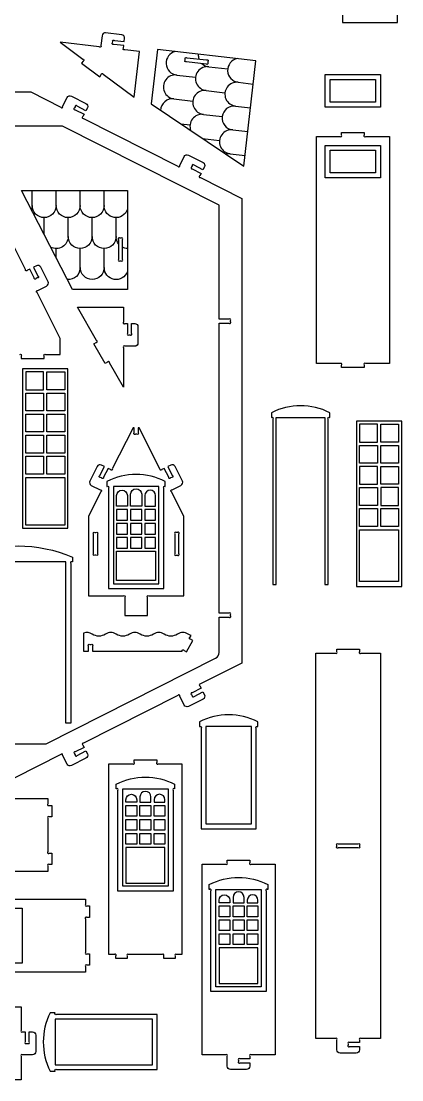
# Model space of a CAD drawing. Extents: x -4074 to 4228, y -3406 to 3854.
# Drawn here: x 2944 to 4070, y -3353 to -220 of the extents above; entities that cross this region are included whole.
import ezdxf

# ---------------------------------------------------------------- set-up
doc = ezdxf.new("R2010")
doc.units = 0
doc.header["$MEASUREMENT"] = 0
doc.layers.get('0').update_dxf_attribs({"linetype": 'CONTINUOUS'})

msp = doc.modelspace()

# ---------------------------------------------------------------- linework, layer by layer
for points in [[(3889.6, 78.4), (3890.1, 78.4, -1), (3894.4, 74.1), (3894.4, -224), (4057.6, -224), (4057.6, 74.1, -1), (4061.8, 78.4), (4062.4, 78.4), (4062.4, 92.8, 0.238913), (3889.6, 92.8)], [(3293.5, -309.6), (3250, -304.6, -1), (3246.3, -299.9), (3247.2, -292.2), (3218, -288.8, -1), (3214.3, -284.1), (3214.7, -280.6, -1), (3219.4, -276.9), (3248.5, -280.2), (3249.6, -270.7, 0.414214), (3241.2, -260.1), (3193.5, -254.6, 0.414214), (3182.9, -263), (3179.5, -292.2, -1), (3174.8, -295.9), (3059.2, -282.6), (3125.9, -332.1, -1), (3126.8, -338), (3122.2, -344.2), (3176.1, -384.3), (3180.7, -378, -1), (3186.7, -377.2), (3277.9, -444.8)], [(3490.9, -346.8), (3432.6, -340.1, -1), (3428.9, -335.4), (3429.3, -331.9, -1), (3434, -328.2), (3492.3, -334.9, -1), (3496, -339.6), (3495.6, -343.1, -1)], [(3817.3, -561.3), (3887.4, -561.3, 1), (3891.6, -557), (3891.6, -549.3), (3958.8, -549.3), (3958.8, -555.3), (3958.8, -557, 1), (3963.1, -561.3), (4033.2, -561.3), (4033.2, -1233.3), (3963.1, -1233.3, 1), (3958.8, -1237.5), (3958.8, -1245.3), (3891.6, -1245.3), (3891.6, -1237.5, 1), (3887.4, -1233.3), (3817.3, -1233.3)], [(3231.7, -866.3), (3231.7, -925, 1), (3236, -929.3), (3239.5, -929.3, 1), (3243.7, -925), (3243.7, -866.3, 1), (3239.5, -862.1), (3236, -862.1, 1)], [(3246.1, -1066.8), (3246.1, -1110.5, 1), (3250.4, -1114.8), (3258.1, -1114.8), (3258.1, -1144.1, 1), (3262.4, -1148.4), (3265.9, -1148.4, 1), (3270.1, -1144.1), (3270.1, -1114.8), (3279.7, -1114.8, -0.414214), (3289.3, -1124.4), (3289.3, -1172.4, -0.414214), (3279.7, -1182), (3250.4, -1182, 1), (3246.1, -1186.2), (3246.1, -1302.6), (3204.6, -1230.7, 1), (3198.8, -1229.1), (3192.1, -1233), (3158.5, -1174.8), (3165.2, -1170.9, 1), (3166.7, -1165.1), (3110, -1066.8)], [(3698.4, -1887.4), (3698.4, -1393), (3842.4, -1393), (3842.4, -1887.4), (3852, -1887.4), (3852, -1397.2, -1), (3856.3, -1393), (3856.8, -1393), (3856.8, -1378.6, 0.238913), (3684, -1378.6), (3684, -1393), (3684.6, -1393, -1), (3688.8, -1397.2), (3688.8, -1887.4)], [(3142.9, -1920.6), (3246, -1920.6, -1), (3250.2, -1924.9), (3250.2, -1978.2), (3317.4, -1978.2), (3317.4, -1924.9, -1), (3321.7, -1920.6), (3424.8, -1920.6), (3424.8, -1684.8), (3388.4, -1612.7, -1), (3390.3, -1607), (3416.5, -1593.7, 0.414214), (3420.8, -1580.8), (3399.1, -1538, 0.414214), (3386.2, -1533.7), (3377.7, -1538.1), (3390.9, -1564.3, -1), (3389, -1570), (3385.9, -1571.6, -1), (3380.2, -1569.7), (3366.9, -1543.5), (3360, -1547, -1), (3354.3, -1545.1), (3292.6, -1422.9), (3289.8, -1422.9), (3289.8, -1437.8, -1), (3285.6, -1442.1), (3282.1, -1442.1, -1), (3277.8, -1437.8), (3277.8, -1422.9), (3275.1, -1422.9), (3213.4, -1545.1, -1), (3207.7, -1547), (3200.7, -1543.5), (3187.5, -1569.7, -1), (3181.8, -1571.6), (3178.7, -1570, -1), (3176.8, -1564.3), (3190, -1538.1), (3181.5, -1533.7, 0.414214), (3168.6, -1538), (3146.9, -1580.8, 0.414214), (3151.2, -1593.7), (3177.4, -1607, -1), (3179.3, -1612.7), (3142.9, -1684.8)], [(3197.4, -1596.6), (3198, -1596.6, -1), (3202.2, -1600.9), (3202.2, -1899), (3365.4, -1899), (3365.4, -1600.9, -1), (3369.7, -1596.6), (3370.2, -1596.6), (3370.2, -1582.2, 0.238913), (3197.4, -1582.2)], [(3257.9, -1623.6), (3257.9, -1655.2), (3226.2, -1655.2), (3226.2, -1623.6, -1)], [(3267.5, -1655.2), (3267.5, -1620.1, -1), (3300.2, -1620.1), (3300.2, -1655.2)], [(3309.8, -1623.6), (3309.8, -1655.2), (3341.4, -1655.2), (3341.4, -1623.6, 1)], [(3169.3, -1737), (3169.3, -1795.7, -1), (3165, -1800), (3161.5, -1800, -1), (3157.3, -1795.7), (3157.3, -1737, -1), (3161.5, -1732.8), (3165, -1732.8, -1)], [(3398.4, -1737), (3398.4, -1795.7, 1), (3402.7, -1800), (3406.2, -1800, 1), (3410.4, -1795.7), (3410.4, -1737, 1), (3406.2, -1732.8), (3402.7, -1732.8, 1)], [(3095.2, -1820.2), (3094.6, -1820.2, 1), (3090.4, -1824.5), (3090.4, -2297.4), (3076, -2297.4), (3076, -1820.2), (2792.8, -1820.2), (2792.8, -2297.4), (2778.4, -2297.4), (2778.4, -1824.5, 1), (2774.2, -1820.2), (2773.6, -1820.2), (2773.6, -1805.8, -0.205755), (3095.2, -1805.8)], [(3451.8, -2052.8), (3445.1, -2048.9, -1), (3443.5, -2043.1), (3446.4, -2038.1, -0.068104), (3437.8, -2033.9, 0.300981), (3406, -2033.9, -0.300981), (3366.8, -2033.9, 0.300981), (3335, -2033.9, -0.300981), (3295.8, -2033.9, 0.300981), (3264.1, -2033.9, -0.300981), (3224.9, -2033.9, 0.300981), (3193.1, -2033.9, -0.300981), (3153.9, -2033.9, 0.236244), (3128.3, -2030.8), (3128.3, -2084), (3142.7, -2084), (3142.7, -2069, -1), (3147, -2064.8), (3150.5, -2064.8, -1), (3154.7, -2069), (3154.7, -2084), (3419.9, -2084), (3420.1, -2083.7, -1), (3425.9, -2082.2), (3432.6, -2086.1)], [(3815.2, -2090.2), (3873.4, -2090.2, 1), (3877.6, -2086), (3877.6, -2078.2), (3944.8, -2078.2), (3944.8, -2086, 1), (3949.1, -2090.2), (4007.2, -2090.2), (4007.2, -3230.2), (3949.1, -3230.2, 1), (3944.8, -3234.5), (3944.8, -3242.2), (3915.5, -3242.2, 1), (3911.2, -3246.5), (3911.2, -3250, 1), (3915.5, -3254.2), (3944.8, -3254.2), (3944.8, -3263.8, -0.414214), (3935.2, -3273.4), (3887.2, -3273.4, -0.414214), (3877.6, -3263.8), (3877.6, -3234.5, 1), (3873.4, -3230.2), (3815.2, -3230.2)], [(3471.1, -2307.5), (3471.7, -2307.5, -1), (3475.9, -2311.7), (3475.9, -2609.9), (3639.1, -2609.9), (3639.1, -2311.7, -1), (3643.3, -2307.5), (3643.9, -2307.5), (3643.9, -2293.1, 0.238913), (3471.1, -2293.1)], [(3203.5, -2417.4), (3273.6, -2417.4, 1), (3277.8, -2413.2), (3277.8, -2405.4), (3345, -2405.4), (3345, -2411.4), (3345, -2413.2, 1), (3349.3, -2417.4), (3419.4, -2417.4), (3419.4, -2981.4), (3403.3, -2981.4, 1), (3399, -2985.7), (3399, -2993.4), (3365.4, -2993.4), (3365.4, -2985.7, 1), (3361.2, -2981.4), (3261.7, -2981.4, 1), (3257.5, -2985.7), (3257.5, -2993.4), (3223.9, -2993.4), (3223.9, -2985.7, 1), (3219.6, -2981.4), (3203.5, -2981.4)], [(3397.8, -2491.8), (3397.3, -2491.8, 1), (3393, -2496.1), (3393, -2794.2), (3229.8, -2794.2), (3229.8, -2496.1, 1), (3225.6, -2491.8), (3225, -2491.8), (3225, -2477.4, -0.238913), (3397.8, -2477.4)], [(3327.8, -2531.3), (3327.8, -2515.4, 1), (3295.1, -2515.4), (3295.1, -2531.3)], [(2458.5, -2736.1), (2458.5, -2666, 1), (2454.3, -2661.7), (2446.5, -2661.7), (2446.5, -2594.5), (2452.5, -2594.5), (2454.3, -2594.5, 1), (2458.5, -2590.3), (2458.5, -2520.2), (3022.5, -2520.2), (3022.5, -2536.3, 1), (3026.8, -2540.5), (3034.5, -2540.5), (3034.5, -2574.1), (3026.8, -2574.1, 1), (3022.5, -2578.4), (3022.5, -2677.9, 1), (3026.8, -2682.1), (3034.5, -2682.1), (3034.5, -2715.7), (3026.8, -2715.7, 1), (3022.5, -2719.9), (3022.5, -2736.1)], [(3285.5, -2523.6), (3285.5, -2531.3), (3253.8, -2531.3), (3253.8, -2523.6, -1)], [(3337.4, -2523.6), (3337.4, -2531.3), (3369, -2531.3), (3369, -2523.6, 1)], [(3881.9, -2654.2), (3940.6, -2654.2, -1), (3944.8, -2658.5), (3944.8, -2662, -1), (3940.6, -2666.2), (3881.9, -2666.2, -1), (3877.6, -2662), (3877.6, -2658.5, -1)], [(3620.4, -2702.7), (3620.4, -2710.5, 1), (3624.7, -2714.7), (3694.8, -2714.7), (3694.8, -3278.7), (3624.7, -3278.7, 1), (3620.4, -3282.9), (3620.4, -3290.7), (3591.1, -3290.7, 1), (3586.8, -3294.9), (3586.8, -3298.5, 1), (3591.1, -3302.7), (3620.4, -3302.7), (3620.4, -3312.3, -0.414214), (3610.8, -3321.9), (3562.8, -3321.9, -0.414214), (3553.2, -3312.3), (3553.2, -3282.9, 1), (3549, -3278.7), (3478.9, -3278.7), (3478.9, -2714.7), (3549, -2714.7, 1), (3553.2, -2710.5), (3553.2, -2702.7)], [(3673.2, -2789.1), (3672.7, -2789.1, 1), (3668.4, -2793.3), (3668.4, -3091.5), (3505.2, -3091.5), (3505.2, -2793.3, 1), (3501, -2789.1), (3500.4, -2789.1), (3500.4, -2774.7, -0.238913), (3673.2, -2774.7)], [(2462, -3033.8), (2462, -2963.7, 1), (2457.7, -2959.4), (2450, -2959.4), (2450, -2892.2), (2456, -2892.2), (2457.7, -2892.2, 1), (2462, -2888), (2462, -2817.9), (3134, -2817.9), (3134, -2834, 1), (3138.2, -2838.2), (3146, -2838.2), (3146, -2871.8), (3138.2, -2871.8, 1), (3134, -2876.1), (3134, -2975.5, 1), (3138.2, -2979.8), (3146, -2979.8), (3146, -3013.4), (3138.2, -3013.4, 1), (3134, -3017.6), (3134, -3033.8)], [(3560.9, -2820.9), (3560.9, -2828.5), (3529.2, -2828.5), (3529.2, -2820.9, -1)], [(3603.2, -2828.5), (3603.2, -2812.6, 1), (3570.5, -2812.6), (3570.5, -2828.5)], [(3612.8, -2820.9), (3612.8, -2828.5), (3644.4, -2828.5), (3644.4, -2820.9, 1)], [(2644.4, -2839.4), (2644.4, -2840, 1), (2648.6, -2844.2), (2946.8, -2844.2), (2946.8, -3007.4), (2648.6, -3007.4, 1), (2644.4, -3011.7), (2644.4, -3012.2), (2630, -3012.2, -0.238913), (2630, -2839.4)], [(2367.5, -3211), (2375.3, -3211, 1), (2379.5, -3206.8), (2379.5, -3136.7), (2943.5, -3136.7), (2943.5, -3206.8, 1), (2947.7, -3211), (2955.5, -3211), (2955.5, -3240.4, 1), (2959.7, -3244.6), (2963.3, -3244.6, 1), (2967.5, -3240.4), (2967.5, -3211), (2977.1, -3211, -0.414214), (2986.7, -3220.6), (2986.7, -3268.6, -0.414214), (2977.1, -3278.2), (2947.7, -3278.2, 1), (2943.5, -3282.5), (2943.5, -3352.6), (2379.5, -3352.6), (2379.5, -3282.5, 1), (2375.3, -3278.2), (2367.5, -3278.2)], [(3044, -3327), (3044, -3326.4, -1), (3048.2, -3322.2), (3346.4, -3322.2), (3346.4, -3159), (3048.2, -3159, -1), (3044, -3154.7), (3044, -3154.2), (3029.6, -3154.2, 0.238913), (3029.6, -3327)]]:
    msp.add_lwpolyline(points, format="xyb", close=True)
for points in [[(3346.9, -303.6), (3328.3, -465.1), (3602.5, -648.9), (3638.4, -337.2)], [(3843.6, -378.2), (4006.8, -378.2), (4006.8, -474.2), (3843.6, -474.2)], [(3992.4, -459.8), (3858, -459.8), (3858, -392.6), (3992.4, -392.6)], [(3843.6, -587.6), (4006.8, -587.6), (4006.8, -683.6), (3843.6, -683.6)], [(3992.4, -669.2), (3858, -669.2), (3858, -602), (3992.4, -602)], [(3258.1, -1014.3), (3095.6, -1014.3), (2944.3, -720.9), (3258.1, -720.9)], [(3082.2, -1248.3), (2947.8, -1248.3), (2947.8, -1720.7), (3082.2, -1720.7)], [(2957.4, -1310.7), (3010.2, -1310.7), (3010.2, -1257.9), (2957.4, -1257.9)], [(3072.6, -1310.7), (3019.8, -1310.7), (3019.8, -1257.9), (3072.6, -1257.9)], [(2957.4, -1373.1), (2957.4, -1320.3), (3010.2, -1320.3), (3010.2, -1373.1)], [(3072.6, -1373.1), (3019.8, -1373.1), (3019.8, -1320.3), (3072.6, -1320.3)], [(2957.4, -1382.7), (3010.2, -1382.7), (3010.2, -1435.5), (2957.4, -1435.5)], [(3019.8, -1435.5), (3019.8, -1382.7), (3072.6, -1382.7), (3072.6, -1435.5)], [(4070, -1403.2), (3935.6, -1403.2), (3935.6, -1892.8), (4070, -1892.8)], [(3998, -1465.6), (3998, -1412.8), (3945.2, -1412.8), (3945.2, -1465.6)], [(4007.6, -1412.8), (4060.4, -1412.8), (4060.4, -1465.6), (4007.6, -1465.6)], [(3010.2, -1497.9), (2957.4, -1497.9), (2957.4, -1445.1), (3010.2, -1445.1)], [(3019.8, -1497.9), (3019.8, -1445.1), (3072.6, -1445.1), (3072.6, -1497.9)], [(3998, -1528), (3945.2, -1528), (3945.2, -1475.2), (3998, -1475.2)], [(4007.6, -1528), (4007.6, -1475.2), (4060.4, -1475.2), (4060.4, -1528)], [(3010.2, -1560.3), (2957.4, -1560.3), (2957.4, -1507.5), (3010.2, -1507.5)], [(3019.8, -1560.3), (3019.8, -1507.5), (3072.6, -1507.5), (3072.6, -1560.3)], [(3945.2, -1590.4), (3998, -1590.4), (3998, -1537.6), (3945.2, -1537.6)], [(4007.6, -1590.4), (4007.6, -1537.6), (4060.4, -1537.6), (4060.4, -1590.4)], [(3072.6, -1711.1), (2957.4, -1711.1), (2957.4, -1569.9), (3072.6, -1569.9)], [(3351, -1596.6), (3216.6, -1596.6), (3216.6, -1884.6), (3351, -1884.6)], [(3998, -1652.8), (3945.2, -1652.8), (3945.2, -1600), (3998, -1600)], [(4007.6, -1652.8), (4060.4, -1652.8), (4060.4, -1600), (4007.6, -1600)], [(3226.2, -1696.5), (3257.9, -1696.5), (3257.9, -1664.8), (3226.2, -1664.8)], [(3267.5, -1696.5), (3300.2, -1696.5), (3300.2, -1664.8), (3267.5, -1664.8)], [(3309.8, -1696.5), (3341.4, -1696.5), (3341.4, -1664.8), (3309.8, -1664.8)], [(3945.2, -1662.4), (3998, -1662.4), (3998, -1715.2), (3945.2, -1715.2)], [(4007.6, -1715.2), (4007.6, -1662.4), (4060.4, -1662.4), (4060.4, -1715.2)], [(3226.2, -1737.8), (3257.9, -1737.8), (3257.9, -1706.1), (3226.2, -1706.1)], [(3267.5, -1737.8), (3300.2, -1737.8), (3300.2, -1706.1), (3267.5, -1706.1)], [(3309.8, -1737.8), (3341.4, -1737.8), (3341.4, -1706.1), (3309.8, -1706.1)], [(3226.2, -1779.1), (3257.9, -1779.1), (3257.9, -1747.4), (3226.2, -1747.4)], [(3267.5, -1779.1), (3300.2, -1779.1), (3300.2, -1747.4), (3267.5, -1747.4)], [(3309.8, -1779.1), (3341.4, -1779.1), (3341.4, -1747.4), (3309.8, -1747.4)], [(3945.2, -1724.8), (4060.4, -1724.8), (4060.4, -1878.4), (3945.2, -1878.4)], [(3341.4, -1875), (3226.2, -1875), (3226.2, -1788.7), (3341.4, -1788.7)], [(3624.7, -2307.5), (3490.3, -2307.5), (3490.3, -2595.5), (3624.7, -2595.5)], [(3244.2, -2491.8), (3378.6, -2491.8), (3378.6, -2779.8), (3244.2, -2779.8)], [(3285.5, -2572.6), (3253.8, -2572.6), (3253.8, -2540.9), (3285.5, -2540.9)], [(3327.8, -2572.6), (3295.1, -2572.6), (3295.1, -2540.9), (3327.8, -2540.9)], [(3369, -2572.6), (3337.4, -2572.6), (3337.4, -2540.9), (3369, -2540.9)], [(3285.5, -2613.8), (3253.8, -2613.8), (3253.8, -2582.2), (3285.5, -2582.2)], [(3327.8, -2613.8), (3295.1, -2613.8), (3295.1, -2582.2), (3327.8, -2582.2)], [(3369, -2613.8), (3337.4, -2613.8), (3337.4, -2582.2), (3369, -2582.2)], [(3285.5, -2655.1), (3253.8, -2655.1), (3253.8, -2623.4), (3285.5, -2623.4)], [(3327.8, -2655.1), (3295.1, -2655.1), (3295.1, -2623.4), (3327.8, -2623.4)], [(3369, -2655.1), (3337.4, -2655.1), (3337.4, -2623.4), (3369, -2623.4)], [(3253.8, -2770.2), (3369, -2770.2), (3369, -2664.7), (3253.8, -2664.7)], [(3519.6, -2789.1), (3654, -2789.1), (3654, -3077.1), (3519.6, -3077.1)], [(3560.9, -2869.8), (3529.2, -2869.8), (3529.2, -2838.1), (3560.9, -2838.1)], [(3603.2, -2869.8), (3570.5, -2869.8), (3570.5, -2838.1), (3603.2, -2838.1)], [(3644.4, -2869.8), (3612.8, -2869.8), (3612.8, -2838.1), (3644.4, -2838.1)], [(3560.9, -2911.1), (3529.2, -2911.1), (3529.2, -2879.4), (3560.9, -2879.4)], [(3603.2, -2911.1), (3570.5, -2911.1), (3570.5, -2879.4), (3603.2, -2879.4)], [(3644.4, -2911.1), (3612.8, -2911.1), (3612.8, -2879.4), (3644.4, -2879.4)], [(3560.9, -2952.4), (3529.2, -2952.4), (3529.2, -2920.7), (3560.9, -2920.7)], [(3603.2, -2952.4), (3570.5, -2952.4), (3570.5, -2920.7), (3603.2, -2920.7)], [(3644.4, -2952.4), (3612.8, -2952.4), (3612.8, -2920.7), (3644.4, -2920.7)], [(3529.2, -3067.5), (3644.4, -3067.5), (3644.4, -2962), (3529.2, -2962)], [(3044, -3173.4), (3044, -3307.8), (3332, -3307.8), (3332, -3173.4)]]:
    msp.add_lwpolyline(points, close=True)
for points in [[(3399.6, -309.7, 0.837253), (3403.9, -379.4, 1), (3395.8, -449.9, 0.437228), (3356.3, -483.9)], [(3467.6, -317.6, 0.106398), (3469.9, -332.3)], [(3582.9, -330.8, 0.853828), (3585.9, -400.9, 1), (3577.8, -471.3, 1), (3569.7, -541.8, 1), (3561.6, -612.3, 0.088868), (3549.1, -613.1)], [(3478.6, -345.4, 0.162473), (3499, -354.9, 1), (3490.9, -425.4, 1), (3482.7, -495.9, 0.561627), (3445.5, -543.7)], [(2876.8, -429.5), (2972.4, -429.5), (3060.7, -474.1, 1), (3066.4, -472.2), (3079.6, -446, -0.414214), (3092.5, -441.8), (3135.3, -463.4, -0.414214), (3139.6, -476.3), (3135.3, -484.9), (3109.1, -471.6, 1), (3103.4, -473.5), (3101.8, -476.6, 1), (3103.7, -482.3), (3129.9, -495.6), (3126.4, -502.5, 1), (3128.2, -508.2), (3407, -648.9, 1), (3412.7, -647.1), (3426, -620.8, -0.414214), (3438.9, -616.6), (3481.7, -638.2, -0.414214), (3485.9, -651.1), (3481.6, -659.7), (3455.4, -646.5, 1), (3449.7, -648.3), (3448.1, -651.5, 1), (3450, -657.2), (3476.2, -670.4), (3472.7, -677.3, 1), (3474.6, -683), (3596.8, -744.7), (3596.8, -2119.6), (3474.6, -2181.3, 1), (3472.7, -2187), (3476.2, -2194), (3450, -2207.2, 1), (3448.1, -2212.9), (3449.7, -2216, 1), (3455.4, -2217.9), (3481.6, -2204.7), (3485.9, -2213.2, -0.414214), (3481.7, -2226.1), (3438.9, -2247.8, -0.414214), (3426, -2243.5), (3412.7, -2217.3, 1), (3407, -2215.4), (3128.2, -2356.2, 1), (3126.4, -2361.9), (3129.9, -2368.8), (3103.7, -2382, 1), (3101.8, -2387.7), (3103.4, -2390.9, 1), (3109.1, -2392.7), (3135.3, -2379.5), (3139.6, -2388.1, -0.414214), (3135.3, -2401), (3092.5, -2422.6, -0.414214), (3079.6, -2418.4), (3066.4, -2392.2, 1), (3060.7, -2390.3), (2924.8, -2458.9)], [(2876.8, -2358.1), (3017.9, -2358.1), (3519.1, -2105.1, 0.283043), (3529.6, -2088), (3529.6, -1983.5), (3559, -1983.5, 1), (3563.2, -1979.3), (3563.2, -1975.8, 1), (3559, -1971.5), (3529.6, -1971.5), (3529.6, -1113.5), (3559, -1113.5, 1), (3563.2, -1109.3), (3563.2, -1105.8, 1), (3559, -1101.5), (3529.6, -1101.5), (3529.6, -764.6), (3065.5, -530.3), (2876.8, -530.3)], [(2939.9, -1206.6, -1), (2944.1, -1210.8), (2944.1, -1218.6), (3011.3, -1218.6), (3011.3, -1210.8, -1), (3015.6, -1206.6), (3059.3, -1206.6), (3059.3, -1158.6), (2990.8, -1022.7, -1), (2992.6, -1017), (3018.8, -1003.8, 0.414214), (3023.1, -990.9), (3001.5, -948, 0.414214), (2988.6, -943.8), (2980, -948.1), (2993.2, -974.3, -1), (2991.3, -980), (2988.2, -981.6, -1), (2982.5, -979.7), (2969.3, -953.5), (2962.4, -957, -1), (2956.7, -955.2), (2814, -672.6)], [(3258.1, -776.8, -0.853828), (3188.9, -765.8, -1), (3117.9, -765.8, -1), (3047, -765.8, -1), (2976, -765.8, -0.088868), (2973.8, -778.1)], [(3231.7, -878.7, -0.162473), (3224.6, -857.4, -1), (3153.6, -857.4, -1), (3082.7, -857.4, -0.561627), (3030.9, -888.9)], [(3258.1, -892.8, -0.106398), (3243.7, -888.9)], [(3258.1, -961.3, -0.837253), (3189.3, -949, -1), (3118.4, -949, -0.437228), (3080.1, -984.4)]]:
    msp.add_lwpolyline(points, format="xyb")
for points in [[(3499, -354.9), (3554.8, -361.3)], [(3403.9, -379.4), (3459.7, -385.9)], [(3585.9, -400.9), (3630.5, -406)], [(3490.9, -425.4), (3546.6, -431.8)], [(3395.8, -449.9), (3451.6, -456.4)], [(3482.7, -495.9), (3538.5, -502.3)], [(3577.8, -471.3), (3622.4, -476.5)], [(3415.6, -523.6), (3443.5, -526.8)], [(3569.7, -541.8), (3614.3, -547)], [(3480.3, -567), (3530.4, -572.8)], [(3561.6, -612.3), (3606.1, -617.5)], [(2976, -765.8), (2976, -720.9)], [(3047, -765.8), (3047, -720.9)], [(3117.9, -765.8), (3117.9, -720.9)], [(3188.9, -765.8), (3188.9, -720.9)], [(3011.7, -851.6), (3011.7, -801.3)], [(3082.7, -857.4), (3082.7, -801.3)], [(3153.6, -857.4), (3153.6, -801.3)], [(3224.6, -857.4), (3224.6, -801.3)], [(3047.4, -920.9), (3047.4, -892.9)], [(3118.4, -949), (3118.4, -892.9)], [(3189.3, -949), (3189.3, -892.9)]]:
    msp.add_lwpolyline(points)

doc.saveas('drawing.dxf')
